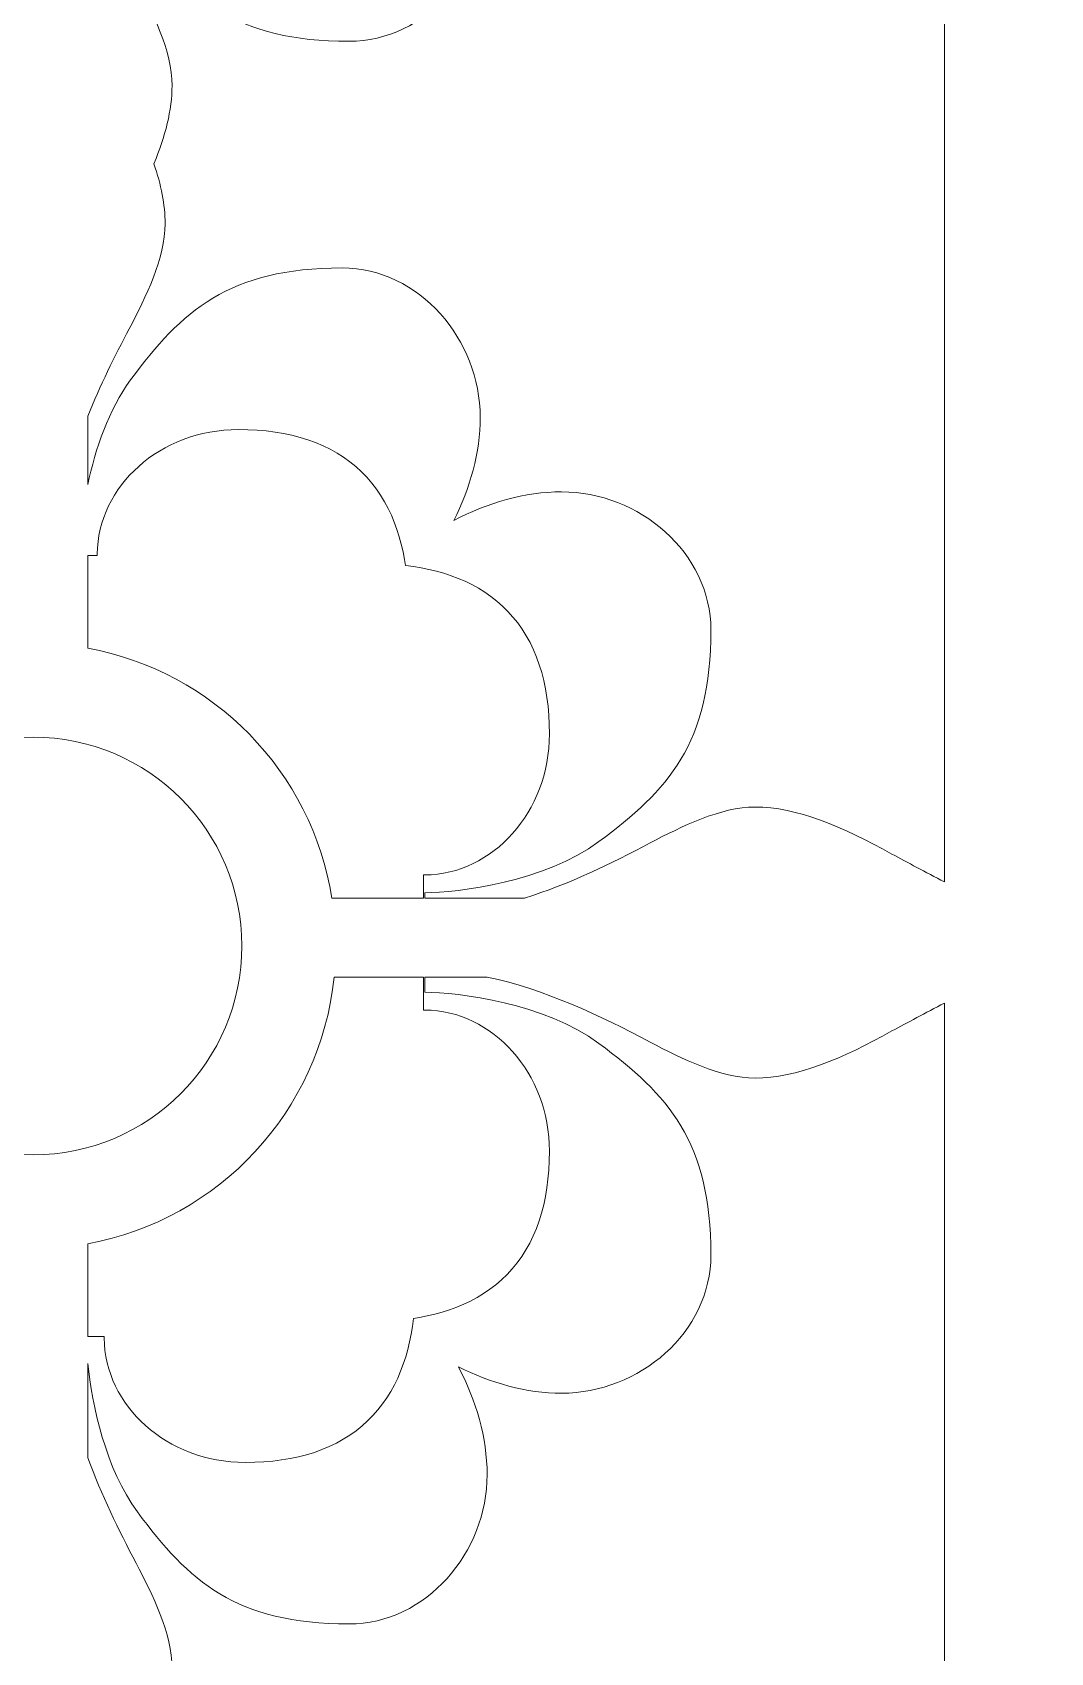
# Model space of a CAD drawing. Header units: centimetres. Extents: x -9.9 to 7.5, y -9.5 to 6.6.
# Drawn here: x -8.785 to -7.96, y 1.072 to 2.385 of the extents above; entities that cross this region are included whole.
import ezdxf

# ---------------------------------------------------------------- set-up
doc = ezdxf.new("R2010")
doc.units = ezdxf.units.CM
doc.header["$MEASUREMENT"] = 0
doc.layers.add('layer 1', color=7, linetype='Continuous')

msp = doc.modelspace()

# ---------------------------------------------------------------- linework, layer by layer
at = {"layer": 'layer 1', "color": 177, "lineweight": 9}
for points, knots in [([(-9.86086, -9.47414), (-9.86086, -9.47414), (-9.86086, 6.55374), (-9.86086, 6.55374), (-9.86086, 6.55374), (-9.86086, 6.55374), (-1.55598, 6.55374), (-1.55598, 6.55374), (-1.55598, 6.55374), (-1.55598, 6.55374), (-1.55598, -9.47414), (-1.55598, -9.47414), (-1.55598, -9.47414), (-1.55598, -9.47414), (-9.86086, -9.47414), (-9.86086, -9.47414)], [0, 0, 0, 0, 0.2, 0.2, 0.2, 0.2, 0.4, 0.4, 0.4, 0.4, 0.6, 0.6, 0.6, 0.6, 1, 1, 1, 1]), ([(-8.04602, 1.69621), (-8.04602, 1.69621), (-8.04602, 2.88034), (-8.04602, 2.88034), (-8.04602, 2.88034), (-8.06159, 2.8723), (-8.07612, 2.86456), (-8.08869, 2.85773), (-8.08869, 2.85773), (-8.129, 2.83532), (-8.16596, 2.81964), (-8.19957, 2.81964), (-8.19957, 2.81964), (-8.22757, 2.81964), (-8.25894, 2.83532), (-8.28471, 2.84877), (-8.28471, 2.84877), (-8.32504, 2.87018), (-8.37021, 2.89158), (-8.41667, 2.90142), (-8.41667, 2.90142), (-8.41667, 2.90142), (-8.46728, 2.90142), (-8.46728, 2.90142), (-8.46728, 2.90142), (-8.46728, 2.90142), (-8.46728, 2.8891), (-8.46728, 2.8891), (-8.46728, 2.8891), (-8.4404, 2.8891), (-8.36982, 2.88013), (-8.32615, 2.84764), (-8.32615, 2.84764), (-8.27013, 2.8062), (-8.23542, 2.76813), (-8.23542, 2.67626), (-8.23542, 2.67626), (-8.23542, 2.61353), (-8.29365, 2.56426), (-8.35639, 2.56426), (-8.35639, 2.56426), (-8.38478, 2.56426), (-8.41408, 2.57252), (-8.44005, 2.58561), (-8.44005, 2.58561), (-8.42586, 2.55875), (-8.41679, 2.52801), (-8.41679, 2.49827), (-8.41679, 2.49827), (-8.41679, 2.43552), (-8.46606, 2.3773), (-8.52879, 2.3773), (-8.52879, 2.3773), (-8.62066, 2.3773), (-8.65873, 2.41201), (-8.70017, 2.46802), (-8.70017, 2.46802), (-8.72614, 2.50293), (-8.73708, 2.55504), (-8.74042, 2.58828), (-8.74042, 2.58828), (-8.74042, 2.58828), (-8.74042, 2.51195), (-8.74042, 2.51195), (-8.74042, 2.51195), (-8.72961, 2.48206), (-8.71545, 2.45326), (-8.70129, 2.42658), (-8.70129, 2.42658), (-8.68784, 2.40082), (-8.67217, 2.36945), (-8.67217, 2.34144), (-8.67217, 2.34144), (-8.67217, 2.3215), (-8.67769, 2.30036), (-8.68686, 2.27806), (-8.68686, 2.27806), (-8.68109, 2.26116), (-8.67777, 2.24498), (-8.67777, 2.22951), (-8.67777, 2.22951), (-8.67777, 2.2015), (-8.69344, 2.17013), (-8.7069, 2.14437), (-8.7069, 2.14437), (-8.71873, 2.12209), (-8.73055, 2.09833), (-8.74042, 2.0737), (-8.74042, 2.0737), (-8.74042, 2.0737), (-8.74042, 2.01832), (-8.74042, 2.01832), (-8.74042, 2.01832), (-8.73436, 2.04684), (-8.72361, 2.07894), (-8.70577, 2.10293), (-8.70577, 2.10293), (-8.66433, 2.15894), (-8.62626, 2.19366), (-8.53439, 2.19366), (-8.53439, 2.19366), (-8.47166, 2.19366), (-8.42239, 2.13543), (-8.42239, 2.07268), (-8.42239, 2.07268), (-8.42239, 2.0443), (-8.43065, 2.01499), (-8.44374, 1.98903), (-8.44374, 1.98903), (-8.41688, 2.00322), (-8.38613, 2.01229), (-8.35639, 2.01229), (-8.35639, 2.01229), (-8.29365, 2.01229), (-8.23542, 1.96302), (-8.23542, 1.90029), (-8.23542, 1.90029), (-8.23542, 1.80842), (-8.27013, 1.77035), (-8.32615, 1.72891), (-8.32615, 1.72891), (-8.36982, 1.69642), (-8.4404, 1.68745), (-8.46728, 1.68745), (-8.46728, 1.68745), (-8.46728, 1.68745), (-8.46728, 1.6831), (-8.46728, 1.6831), (-8.46728, 1.6831), (-8.46728, 1.6831), (-8.3865, 1.6831), (-8.3865, 1.6831), (-8.3865, 1.6831), (-8.35074, 1.69431), (-8.31625, 1.71105), (-8.28471, 1.72779), (-8.28471, 1.72779), (-8.25894, 1.74123), (-8.22757, 1.75691), (-8.19957, 1.75691), (-8.19957, 1.75691), (-8.16596, 1.75691), (-8.129, 1.74123), (-8.08869, 1.71882), (-8.08869, 1.71882), (-8.07612, 1.712), (-8.06159, 1.70425), (-8.04602, 1.69621)], [0, 0, 0, 0, 0.0263158, 0.0263158, 0.0263158, 0.0263158, 0.0526316, 0.0526316, 0.0526316, 0.0526316, 0.0789474, 0.0789474, 0.0789474, 0.0789474, 0.1052632, 0.1052632, 0.1052632, 0.1052632, 0.1315789, 0.1315789, 0.1315789, 0.1315789, 0.1578947, 0.1578947, 0.1578947, 0.1578947, 0.1842105, 0.1842105, 0.1842105, 0.1842105, 0.2105263, 0.2105263, 0.2105263, 0.2105263, 0.2368421, 0.2368421, 0.2368421, 0.2368421, 0.2631579, 0.2631579, 0.2631579, 0.2631579, 0.2894737, 0.2894737, 0.2894737, 0.2894737, 0.3157895, 0.3157895, 0.3157895, 0.3157895, 0.3421053, 0.3421053, 0.3421053, 0.3421053, 0.3684211, 0.3684211, 0.3684211, 0.3684211, 0.3947368, 0.3947368, 0.3947368, 0.3947368, 0.4210526, 0.4210526, 0.4210526, 0.4210526, 0.4473684, 0.4473684, 0.4473684, 0.4473684, 0.4736842, 0.4736842, 0.4736842, 0.4736842, 0.5, 0.5, 0.5, 0.5, 0.5263158, 0.5263158, 0.5263158, 0.5263158, 0.5526316, 0.5526316, 0.5526316, 0.5526316, 0.5789474, 0.5789474, 0.5789474, 0.5789474, 0.6052632, 0.6052632, 0.6052632, 0.6052632, 0.6315789, 0.6315789, 0.6315789, 0.6315789, 0.6578947, 0.6578947, 0.6578947, 0.6578947, 0.6842105, 0.6842105, 0.6842105, 0.6842105, 0.7105263, 0.7105263, 0.7105263, 0.7105263, 0.7368421, 0.7368421, 0.7368421, 0.7368421, 0.7631579, 0.7631579, 0.7631579, 0.7631579, 0.7894737, 0.7894737, 0.7894737, 0.7894737, 0.8157895, 0.8157895, 0.8157895, 0.8157895, 0.8421053, 0.8421053, 0.8421053, 0.8421053, 0.8684211, 0.8684211, 0.8684211, 0.8684211, 0.8947368, 0.8947368, 0.8947368, 0.8947368, 0.9210526, 0.9210526, 0.9210526, 0.9210526, 0.9473684, 0.9473684, 0.9473684, 0.9473684, 1, 1, 1, 1]), ([(-8.74042, 1.96082), (-8.74042, 1.96082), (-8.74042, 1.88557), (-8.74042, 1.88557), (-8.74042, 1.88557), (-8.63869, 1.86699), (-8.55886, 1.78562), (-8.54257, 1.6831), (-8.54257, 1.6831), (-8.54257, 1.6831), (-8.46826, 1.6831), (-8.46826, 1.6831), (-8.46826, 1.6831), (-8.46826, 1.6831), (-8.46826, 1.70189), (-8.46826, 1.70189), (-8.46826, 1.70189), (-8.46826, 1.70189), (-8.4669, 1.70189), (-8.4669, 1.70189), (-8.4669, 1.70189), (-8.4669, 1.70189), (-8.46217, 1.70203), (-8.46217, 1.70203), (-8.46217, 1.70203), (-8.46217, 1.70203), (-8.45709, 1.70249), (-8.45709, 1.70249), (-8.45709, 1.70249), (-8.45709, 1.70249), (-8.45207, 1.70324), (-8.45207, 1.70324), (-8.45207, 1.70324), (-8.45207, 1.70324), (-8.44711, 1.70428), (-8.44711, 1.70428), (-8.44711, 1.70428), (-8.44711, 1.70428), (-8.44225, 1.70558), (-8.44225, 1.70558), (-8.44225, 1.70558), (-8.44225, 1.70558), (-8.43746, 1.70716), (-8.43746, 1.70716), (-8.43746, 1.70716), (-8.43746, 1.70716), (-8.43278, 1.70898), (-8.43278, 1.70898), (-8.43278, 1.70898), (-8.43278, 1.70898), (-8.42821, 1.71105), (-8.42821, 1.71105), (-8.42821, 1.71105), (-8.42821, 1.71105), (-8.42374, 1.71335), (-8.42374, 1.71335), (-8.42374, 1.71335), (-8.42374, 1.71335), (-8.41939, 1.71589), (-8.41939, 1.71589), (-8.41939, 1.71589), (-8.41939, 1.71589), (-8.41518, 1.71864), (-8.41518, 1.71864), (-8.41518, 1.71864), (-8.41518, 1.71864), (-8.41109, 1.7216), (-8.41109, 1.7216), (-8.41109, 1.7216), (-8.41109, 1.7216), (-8.40714, 1.72477), (-8.40714, 1.72477), (-8.40714, 1.72477), (-8.40714, 1.72477), (-8.40333, 1.72814), (-8.40333, 1.72814), (-8.40333, 1.72814), (-8.40333, 1.72814), (-8.39966, 1.7317), (-8.39966, 1.7317), (-8.39966, 1.7317), (-8.39966, 1.7317), (-8.39615, 1.73546), (-8.39615, 1.73546), (-8.39615, 1.73546), (-8.39615, 1.73546), (-8.3928, 1.73939), (-8.3928, 1.73939), (-8.3928, 1.73939), (-8.3928, 1.73939), (-8.38962, 1.74349), (-8.38962, 1.74349), (-8.38962, 1.74349), (-8.38962, 1.74349), (-8.38661, 1.74777), (-8.38661, 1.74777), (-8.38661, 1.74777), (-8.38661, 1.74777), (-8.38378, 1.75221), (-8.38378, 1.75221), (-8.38378, 1.75221), (-8.38378, 1.75221), (-8.38113, 1.75681), (-8.38113, 1.75681), (-8.38113, 1.75681), (-8.38113, 1.75681), (-8.37868, 1.76157), (-8.37868, 1.76157), (-8.37868, 1.76157), (-8.37868, 1.76157), (-8.37643, 1.76647), (-8.37643, 1.76647), (-8.37643, 1.76647), (-8.37643, 1.76647), (-8.37438, 1.77152), (-8.37438, 1.77152), (-8.37438, 1.77152), (-8.37438, 1.77152), (-8.37255, 1.77671), (-8.37255, 1.77671), (-8.37255, 1.77671), (-8.37255, 1.77671), (-8.37094, 1.78203), (-8.37094, 1.78203), (-8.37094, 1.78203), (-8.37094, 1.78203), (-8.36956, 1.78746), (-8.36956, 1.78746), (-8.36956, 1.78746), (-8.36956, 1.78746), (-8.36841, 1.79302), (-8.36841, 1.79302), (-8.36841, 1.79302), (-8.36841, 1.79302), (-8.36751, 1.79869), (-8.36751, 1.79869), (-8.36751, 1.79869), (-8.36751, 1.79869), (-8.36686, 1.80445), (-8.36686, 1.80445), (-8.36686, 1.80445), (-8.36686, 1.80445), (-8.36646, 1.81031), (-8.36646, 1.81031), (-8.36646, 1.81031), (-8.36646, 1.81031), (-8.36633, 1.81618), (-8.36633, 1.81618), (-8.36633, 1.81618), (-8.36633, 1.81618), (-8.36646, 1.82393), (-8.36646, 1.82393), (-8.36646, 1.82393), (-8.36646, 1.82393), (-8.36683, 1.83139), (-8.36683, 1.83139), (-8.36683, 1.83139), (-8.36683, 1.83139), (-8.36745, 1.83865), (-8.36745, 1.83865), (-8.36745, 1.83865), (-8.36745, 1.83865), (-8.36833, 1.84574), (-8.36833, 1.84574), (-8.36833, 1.84574), (-8.36833, 1.84574), (-8.36947, 1.85264), (-8.36947, 1.85264), (-8.36947, 1.85264), (-8.36947, 1.85264), (-8.37087, 1.85936), (-8.37087, 1.85936), (-8.37087, 1.85936), (-8.37087, 1.85936), (-8.37254, 1.86589), (-8.37254, 1.86589), (-8.37254, 1.86589), (-8.37254, 1.86589), (-8.37449, 1.87224), (-8.37449, 1.87224), (-8.37449, 1.87224), (-8.37449, 1.87224), (-8.37671, 1.8784), (-8.37671, 1.8784), (-8.37671, 1.8784), (-8.37671, 1.8784), (-8.37921, 1.88436), (-8.37921, 1.88436), (-8.37921, 1.88436), (-8.37921, 1.88436), (-8.38199, 1.89011), (-8.38199, 1.89011), (-8.38199, 1.89011), (-8.38199, 1.89011), (-8.38506, 1.89565), (-8.38506, 1.89565), (-8.38506, 1.89565), (-8.38506, 1.89565), (-8.3884, 1.90096), (-8.3884, 1.90096), (-8.3884, 1.90096), (-8.3884, 1.90096), (-8.39201, 1.90604), (-8.39201, 1.90604), (-8.39201, 1.90604), (-8.39201, 1.90604), (-8.39588, 1.91087), (-8.39588, 1.91087), (-8.39588, 1.91087), (-8.39588, 1.91087), (-8.40001, 1.91544), (-8.40001, 1.91544), (-8.40001, 1.91544), (-8.40001, 1.91544), (-8.40438, 1.91974), (-8.40438, 1.91974), (-8.40438, 1.91974), (-8.40438, 1.91974), (-8.40896, 1.92377), (-8.40896, 1.92377), (-8.40896, 1.92377), (-8.40896, 1.92377), (-8.41376, 1.92752), (-8.41376, 1.92752), (-8.41376, 1.92752), (-8.41376, 1.92752), (-8.41875, 1.931), (-8.41875, 1.931), (-8.41875, 1.931), (-8.41875, 1.931), (-8.42391, 1.9342), (-8.42391, 1.9342), (-8.42391, 1.9342), (-8.42391, 1.9342), (-8.42923, 1.93713), (-8.42923, 1.93713), (-8.42923, 1.93713), (-8.42923, 1.93713), (-8.4347, 1.93979), (-8.4347, 1.93979), (-8.4347, 1.93979), (-8.4347, 1.93979), (-8.44032, 1.94219), (-8.44032, 1.94219), (-8.44032, 1.94219), (-8.44032, 1.94219), (-8.44605, 1.94435), (-8.44605, 1.94435), (-8.44605, 1.94435), (-8.44605, 1.94435), (-8.45191, 1.94626), (-8.45191, 1.94626), (-8.45191, 1.94626), (-8.45191, 1.94626), (-8.45788, 1.94795), (-8.45788, 1.94795), (-8.45788, 1.94795), (-8.45788, 1.94795), (-8.46395, 1.94941), (-8.46395, 1.94941), (-8.46395, 1.94941), (-8.46395, 1.94941), (-8.47014, 1.95066), (-8.47014, 1.95066), (-8.47014, 1.95066), (-8.47014, 1.95066), (-8.47642, 1.95171), (-8.47642, 1.95171), (-8.47642, 1.95171), (-8.47642, 1.95171), (-8.4828, 1.95256), (-8.4828, 1.95256), (-8.4828, 1.95256), (-8.4828, 1.95256), (-8.48299, 1.95258), (-8.48299, 1.95258), (-8.48299, 1.95258), (-8.48299, 1.95258), (-8.48376, 1.95739), (-8.48376, 1.95739), (-8.48376, 1.95739), (-8.48376, 1.95739), (-8.48496, 1.96365), (-8.48496, 1.96365), (-8.48496, 1.96365), (-8.48496, 1.96365), (-8.48639, 1.96981), (-8.48639, 1.96981), (-8.48639, 1.96981), (-8.48639, 1.96981), (-8.48803, 1.97585), (-8.48803, 1.97585), (-8.48803, 1.97585), (-8.48803, 1.97585), (-8.48991, 1.98178), (-8.48991, 1.98178), (-8.48991, 1.98178), (-8.48991, 1.98178), (-8.49203, 1.98759), (-8.49203, 1.98759), (-8.49203, 1.98759), (-8.49203, 1.98759), (-8.49441, 1.99328), (-8.49441, 1.99328), (-8.49441, 1.99328), (-8.49441, 1.99328), (-8.49704, 1.99883), (-8.49704, 1.99883), (-8.49704, 1.99883), (-8.49704, 1.99883), (-8.49994, 2.00422), (-8.49994, 2.00422), (-8.49994, 2.00422), (-8.49994, 2.00422), (-8.50312, 2.00946), (-8.50312, 2.00946), (-8.50312, 2.00946), (-8.50312, 2.00946), (-8.50658, 2.01452), (-8.50658, 2.01452), (-8.50658, 2.01452), (-8.50658, 2.01452), (-8.51031, 2.01938), (-8.51031, 2.01938), (-8.51031, 2.01938), (-8.51031, 2.01938), (-8.51434, 2.02405), (-8.51434, 2.02405), (-8.51434, 2.02405), (-8.51434, 2.02405), (-8.51864, 2.02849), (-8.51864, 2.02849), (-8.51864, 2.02849), (-8.51864, 2.02849), (-8.52321, 2.03268), (-8.52321, 2.03268), (-8.52321, 2.03268), (-8.52321, 2.03268), (-8.52805, 2.03662), (-8.52805, 2.03662), (-8.52805, 2.03662), (-8.52805, 2.03662), (-8.53314, 2.04029), (-8.53314, 2.04029), (-8.53314, 2.04029), (-8.53314, 2.04029), (-8.53847, 2.04369), (-8.53847, 2.04369), (-8.53847, 2.04369), (-8.53847, 2.04369), (-8.54404, 2.04681), (-8.54404, 2.04681), (-8.54404, 2.04681), (-8.54404, 2.04681), (-8.54982, 2.04964), (-8.54982, 2.04964), (-8.54982, 2.04964), (-8.54982, 2.04964), (-8.55581, 2.05218), (-8.55581, 2.05218), (-8.55581, 2.05218), (-8.55581, 2.05218), (-8.562, 2.05445), (-8.562, 2.05445), (-8.562, 2.05445), (-8.562, 2.05445), (-8.5684, 2.05642), (-8.5684, 2.05642), (-8.5684, 2.05642), (-8.5684, 2.05642), (-8.57497, 2.05812), (-8.57497, 2.05812), (-8.57497, 2.05812), (-8.57497, 2.05812), (-8.58174, 2.05955), (-8.58174, 2.05955), (-8.58174, 2.05955), (-8.58174, 2.05955), (-8.58869, 2.06071), (-8.58869, 2.06071), (-8.58869, 2.06071), (-8.58869, 2.06071), (-8.59583, 2.06161), (-8.59583, 2.06161), (-8.59583, 2.06161), (-8.59583, 2.06161), (-8.60316, 2.06224), (-8.60316, 2.06224), (-8.60316, 2.06224), (-8.60316, 2.06224), (-8.61069, 2.06262), (-8.61069, 2.06262), (-8.61069, 2.06262), (-8.61069, 2.06262), (-8.61849, 2.06275), (-8.61849, 2.06275), (-8.61849, 2.06275), (-8.61849, 2.06275), (-8.62436, 2.06261), (-8.62436, 2.06261), (-8.62436, 2.06261), (-8.62436, 2.06261), (-8.63022, 2.06222), (-8.63022, 2.06222), (-8.63022, 2.06222), (-8.63022, 2.06222), (-8.63599, 2.06157), (-8.63599, 2.06157), (-8.63599, 2.06157), (-8.63599, 2.06157), (-8.64166, 2.06067), (-8.64166, 2.06067), (-8.64166, 2.06067), (-8.64166, 2.06067), (-8.64721, 2.05952), (-8.64721, 2.05952), (-8.64721, 2.05952), (-8.64721, 2.05952), (-8.65265, 2.05814), (-8.65265, 2.05814), (-8.65265, 2.05814), (-8.65265, 2.05814), (-8.65797, 2.05653), (-8.65797, 2.05653), (-8.65797, 2.05653), (-8.65797, 2.05653), (-8.66315, 2.0547), (-8.66315, 2.0547), (-8.66315, 2.0547), (-8.66315, 2.0547), (-8.6682, 2.05265), (-8.6682, 2.05265), (-8.6682, 2.05265), (-8.6682, 2.05265), (-8.67311, 2.0504), (-8.67311, 2.0504), (-8.67311, 2.0504), (-8.67311, 2.0504), (-8.67786, 2.04794), (-8.67786, 2.04794), (-8.67786, 2.04794), (-8.67786, 2.04794), (-8.68246, 2.0453), (-8.68246, 2.0453), (-8.68246, 2.0453), (-8.68246, 2.0453), (-8.68691, 2.04247), (-8.68691, 2.04247), (-8.68691, 2.04247), (-8.68691, 2.04247), (-8.69119, 2.03946), (-8.69119, 2.03946), (-8.69119, 2.03946), (-8.69119, 2.03946), (-8.69529, 2.03627), (-8.69529, 2.03627), (-8.69529, 2.03627), (-8.69529, 2.03627), (-8.69922, 2.03293), (-8.69922, 2.03293), (-8.69922, 2.03293), (-8.69922, 2.03293), (-8.70298, 2.02942), (-8.70298, 2.02942), (-8.70298, 2.02942), (-8.70298, 2.02942), (-8.70654, 2.02575), (-8.70654, 2.02575), (-8.70654, 2.02575), (-8.70654, 2.02575), (-8.70991, 2.02194), (-8.70991, 2.02194), (-8.70991, 2.02194), (-8.70991, 2.02194), (-8.71308, 2.01799), (-8.71308, 2.01799), (-8.71308, 2.01799), (-8.71308, 2.01799), (-8.71604, 2.0139), (-8.71604, 2.0139), (-8.71604, 2.0139), (-8.71604, 2.0139), (-8.7188, 2.00968), (-8.7188, 2.00968), (-8.7188, 2.00968), (-8.7188, 2.00968), (-8.72133, 2.00534), (-8.72133, 2.00534), (-8.72133, 2.00534), (-8.72133, 2.00534), (-8.72364, 2.00087), (-8.72364, 2.00087), (-8.72364, 2.00087), (-8.72364, 2.00087), (-8.7257, 1.9963), (-8.7257, 1.9963), (-8.7257, 1.9963), (-8.7257, 1.9963), (-8.72753, 1.99162), (-8.72753, 1.99162), (-8.72753, 1.99162), (-8.72753, 1.99162), (-8.7291, 1.98683), (-8.7291, 1.98683), (-8.7291, 1.98683), (-8.7291, 1.98683), (-8.73041, 1.98197), (-8.73041, 1.98197), (-8.73041, 1.98197), (-8.73041, 1.98197), (-8.73145, 1.97701), (-8.73145, 1.97701), (-8.73145, 1.97701), (-8.73145, 1.97701), (-8.7322, 1.97199), (-8.7322, 1.97199), (-8.7322, 1.97199), (-8.7322, 1.97199), (-8.73265, 1.96691), (-8.73265, 1.96691), (-8.73265, 1.96691), (-8.73265, 1.96691), (-8.73279, 1.96218), (-8.73279, 1.96218), (-8.73279, 1.96218), (-8.73279, 1.96218), (-8.73279, 1.96082), (-8.73279, 1.96082), (-8.73279, 1.96082), (-8.73279, 1.96082), (-8.74042, 1.96082), (-8.74042, 1.96082)], [0, 0, 0, 0, 0.0074627, 0.0074627, 0.0074627, 0.0074627, 0.0149254, 0.0149254, 0.0149254, 0.0149254, 0.0223881, 0.0223881, 0.0223881, 0.0223881, 0.0298507, 0.0298507, 0.0298507, 0.0298507, 0.0373134, 0.0373134, 0.0373134, 0.0373134, 0.0447761, 0.0447761, 0.0447761, 0.0447761, 0.0522388, 0.0522388, 0.0522388, 0.0522388, 0.0597015, 0.0597015, 0.0597015, 0.0597015, 0.0671642, 0.0671642, 0.0671642, 0.0671642, 0.0746269, 0.0746269, 0.0746269, 0.0746269, 0.0820896, 0.0820896, 0.0820896, 0.0820896, 0.0895522, 0.0895522, 0.0895522, 0.0895522, 0.0970149, 0.0970149, 0.0970149, 0.0970149, 0.1044776, 0.1044776, 0.1044776, 0.1044776, 0.1119403, 0.1119403, 0.1119403, 0.1119403, 0.119403, 0.119403, 0.119403, 0.119403, 0.1268657, 0.1268657, 0.1268657, 0.1268657, 0.1343284, 0.1343284, 0.1343284, 0.1343284, 0.141791, 0.141791, 0.141791, 0.141791, 0.1492537, 0.1492537, 0.1492537, 0.1492537, 0.1567164, 0.1567164, 0.1567164, 0.1567164, 0.1641791, 0.1641791, 0.1641791, 0.1641791, 0.1716418, 0.1716418, 0.1716418, 0.1716418, 0.1791045, 0.1791045, 0.1791045, 0.1791045, 0.1865672, 0.1865672, 0.1865672, 0.1865672, 0.1940299, 0.1940299, 0.1940299, 0.1940299, 0.2014925, 0.2014925, 0.2014925, 0.2014925, 0.2089552, 0.2089552, 0.2089552, 0.2089552, 0.2164179, 0.2164179, 0.2164179, 0.2164179, 0.2238806, 0.2238806, 0.2238806, 0.2238806, 0.2313433, 0.2313433, 0.2313433, 0.2313433, 0.238806, 0.238806, 0.238806, 0.238806, 0.2462687, 0.2462687, 0.2462687, 0.2462687, 0.2537313, 0.2537313, 0.2537313, 0.2537313, 0.261194, 0.261194, 0.261194, 0.261194, 0.2686567, 0.2686567, 0.2686567, 0.2686567, 0.2761194, 0.2761194, 0.2761194, 0.2761194, 0.2835821, 0.2835821, 0.2835821, 0.2835821, 0.2910448, 0.2910448, 0.2910448, 0.2910448, 0.2985075, 0.2985075, 0.2985075, 0.2985075, 0.3059701, 0.3059701, 0.3059701, 0.3059701, 0.3134328, 0.3134328, 0.3134328, 0.3134328, 0.3208955, 0.3208955, 0.3208955, 0.3208955, 0.3283582, 0.3283582, 0.3283582, 0.3283582, 0.3358209, 0.3358209, 0.3358209, 0.3358209, 0.3432836, 0.3432836, 0.3432836, 0.3432836, 0.3507463, 0.3507463, 0.3507463, 0.3507463, 0.358209, 0.358209, 0.358209, 0.358209, 0.3656716, 0.3656716, 0.3656716, 0.3656716, 0.3731343, 0.3731343, 0.3731343, 0.3731343, 0.380597, 0.380597, 0.380597, 0.380597, 0.3880597, 0.3880597, 0.3880597, 0.3880597, 0.3955224, 0.3955224, 0.3955224, 0.3955224, 0.4029851, 0.4029851, 0.4029851, 0.4029851, 0.4104478, 0.4104478, 0.4104478, 0.4104478, 0.4179104, 0.4179104, 0.4179104, 0.4179104, 0.4253731, 0.4253731, 0.4253731, 0.4253731, 0.4328358, 0.4328358, 0.4328358, 0.4328358, 0.4402985, 0.4402985, 0.4402985, 0.4402985, 0.4477612, 0.4477612, 0.4477612, 0.4477612, 0.4552239, 0.4552239, 0.4552239, 0.4552239, 0.4626866, 0.4626866, 0.4626866, 0.4626866, 0.4701493, 0.4701493, 0.4701493, 0.4701493, 0.4776119, 0.4776119, 0.4776119, 0.4776119, 0.4850746, 0.4850746, 0.4850746, 0.4850746, 0.4925373, 0.4925373, 0.4925373, 0.4925373, 0.5, 0.5, 0.5, 0.5, 0.5074627, 0.5074627, 0.5074627, 0.5074627, 0.5149254, 0.5149254, 0.5149254, 0.5149254, 0.5223881, 0.5223881, 0.5223881, 0.5223881, 0.5298507, 0.5298507, 0.5298507, 0.5298507, 0.5373134, 0.5373134, 0.5373134, 0.5373134, 0.5447761, 0.5447761, 0.5447761, 0.5447761, 0.5522388, 0.5522388, 0.5522388, 0.5522388, 0.5597015, 0.5597015, 0.5597015, 0.5597015, 0.5671642, 0.5671642, 0.5671642, 0.5671642, 0.5746269, 0.5746269, 0.5746269, 0.5746269, 0.5820896, 0.5820896, 0.5820896, 0.5820896, 0.5895522, 0.5895522, 0.5895522, 0.5895522, 0.5970149, 0.5970149, 0.5970149, 0.5970149, 0.6044776, 0.6044776, 0.6044776, 0.6044776, 0.6119403, 0.6119403, 0.6119403, 0.6119403, 0.619403, 0.619403, 0.619403, 0.619403, 0.6268657, 0.6268657, 0.6268657, 0.6268657, 0.6343284, 0.6343284, 0.6343284, 0.6343284, 0.641791, 0.641791, 0.641791, 0.641791, 0.6492537, 0.6492537, 0.6492537, 0.6492537, 0.6567164, 0.6567164, 0.6567164, 0.6567164, 0.6641791, 0.6641791, 0.6641791, 0.6641791, 0.6716418, 0.6716418, 0.6716418, 0.6716418, 0.6791045, 0.6791045, 0.6791045, 0.6791045, 0.6865672, 0.6865672, 0.6865672, 0.6865672, 0.6940299, 0.6940299, 0.6940299, 0.6940299, 0.7014925, 0.7014925, 0.7014925, 0.7014925, 0.7089552, 0.7089552, 0.7089552, 0.7089552, 0.7164179, 0.7164179, 0.7164179, 0.7164179, 0.7238806, 0.7238806, 0.7238806, 0.7238806, 0.7313433, 0.7313433, 0.7313433, 0.7313433, 0.738806, 0.738806, 0.738806, 0.738806, 0.7462687, 0.7462687, 0.7462687, 0.7462687, 0.7537313, 0.7537313, 0.7537313, 0.7537313, 0.761194, 0.761194, 0.761194, 0.761194, 0.7686567, 0.7686567, 0.7686567, 0.7686567, 0.7761194, 0.7761194, 0.7761194, 0.7761194, 0.7835821, 0.7835821, 0.7835821, 0.7835821, 0.7910448, 0.7910448, 0.7910448, 0.7910448, 0.7985075, 0.7985075, 0.7985075, 0.7985075, 0.8059701, 0.8059701, 0.8059701, 0.8059701, 0.8134328, 0.8134328, 0.8134328, 0.8134328, 0.8208955, 0.8208955, 0.8208955, 0.8208955, 0.8283582, 0.8283582, 0.8283582, 0.8283582, 0.8358209, 0.8358209, 0.8358209, 0.8358209, 0.8432836, 0.8432836, 0.8432836, 0.8432836, 0.8507463, 0.8507463, 0.8507463, 0.8507463, 0.858209, 0.858209, 0.858209, 0.858209, 0.8656716, 0.8656716, 0.8656716, 0.8656716, 0.8731343, 0.8731343, 0.8731343, 0.8731343, 0.880597, 0.880597, 0.880597, 0.880597, 0.8880597, 0.8880597, 0.8880597, 0.8880597, 0.8955224, 0.8955224, 0.8955224, 0.8955224, 0.9029851, 0.9029851, 0.9029851, 0.9029851, 0.9104478, 0.9104478, 0.9104478, 0.9104478, 0.9179104, 0.9179104, 0.9179104, 0.9179104, 0.9253731, 0.9253731, 0.9253731, 0.9253731, 0.9328358, 0.9328358, 0.9328358, 0.9328358, 0.9402985, 0.9402985, 0.9402985, 0.9402985, 0.9477612, 0.9477612, 0.9477612, 0.9477612, 0.9552239, 0.9552239, 0.9552239, 0.9552239, 0.9626866, 0.9626866, 0.9626866, 0.9626866, 0.9701493, 0.9701493, 0.9701493, 0.9701493, 0.9776119, 0.9776119, 0.9776119, 0.9776119, 0.9850746, 0.9850746, 0.9850746, 0.9850746, 1, 1, 1, 1]), ([(-8.95391, 1.64433), (-8.95391, 1.73775), (-8.87816, 1.8135), (-8.78475, 1.8135), (-8.78475, 1.8135), (-8.69133, 1.8135), (-8.61558, 1.73775), (-8.61558, 1.64433), (-8.61558, 1.64433), (-8.61558, 1.55092), (-8.69133, 1.47517), (-8.78475, 1.47517), (-8.78475, 1.47517), (-8.87816, 1.47517), (-8.95391, 1.55092), (-8.95391, 1.64433)], [0, 0, 0, 0, 0.2, 0.2, 0.2, 0.2, 0.4, 0.4, 0.4, 0.4, 0.6, 0.6, 0.6, 0.6, 1, 1, 1, 1]), ([(-8.04602, 0.41393), (-8.04602, 0.41393), (-8.04602, 1.59805), (-8.04602, 1.59805), (-8.04602, 1.59805), (-8.06159, 1.59001), (-8.07612, 1.58227), (-8.08869, 1.57545), (-8.08869, 1.57545), (-8.129, 1.55303), (-8.16596, 1.53736), (-8.19957, 1.53736), (-8.19957, 1.53736), (-8.22757, 1.53736), (-8.25894, 1.55303), (-8.28471, 1.56649), (-8.28471, 1.56649), (-8.32504, 1.5879), (-8.37021, 1.6093), (-8.41667, 1.61914), (-8.41667, 1.61914), (-8.41667, 1.61914), (-8.46728, 1.61914), (-8.46728, 1.61914), (-8.46728, 1.61914), (-8.46728, 1.61914), (-8.46728, 1.60681), (-8.46728, 1.60681), (-8.46728, 1.60681), (-8.4404, 1.60681), (-8.36982, 1.59785), (-8.32615, 1.56536), (-8.32615, 1.56536), (-8.27013, 1.52392), (-8.23542, 1.48584), (-8.23542, 1.39398), (-8.23542, 1.39398), (-8.23542, 1.33125), (-8.29365, 1.28197), (-8.35639, 1.28197), (-8.35639, 1.28197), (-8.38478, 1.28197), (-8.41408, 1.29023), (-8.44005, 1.30333), (-8.44005, 1.30333), (-8.42586, 1.27647), (-8.41679, 1.24572), (-8.41679, 1.21598), (-8.41679, 1.21598), (-8.41679, 1.15324), (-8.46606, 1.09501), (-8.52879, 1.09501), (-8.52879, 1.09501), (-8.62066, 1.09501), (-8.65873, 1.12972), (-8.70017, 1.18574), (-8.70017, 1.18574), (-8.72614, 1.22065), (-8.73708, 1.27276), (-8.74042, 1.30599), (-8.74042, 1.30599), (-8.74042, 1.30599), (-8.74042, 1.22966), (-8.74042, 1.22966), (-8.74042, 1.22966), (-8.72961, 1.19977), (-8.71545, 1.17098), (-8.70129, 1.14429), (-8.70129, 1.14429), (-8.68784, 1.11853), (-8.67217, 1.08716), (-8.67217, 1.05916), (-8.67217, 1.05916), (-8.67217, 1.03921), (-8.67769, 1.01808), (-8.68686, 0.99577), (-8.68686, 0.99577), (-8.68109, 0.97888), (-8.67777, 0.9627), (-8.67777, 0.94722), (-8.67777, 0.94722), (-8.67777, 0.91922), (-8.69344, 0.88785), (-8.7069, 0.86209), (-8.7069, 0.86209), (-8.71873, 0.8398), (-8.73055, 0.81605), (-8.74042, 0.79141), (-8.74042, 0.79141), (-8.74042, 0.79141), (-8.74042, 0.73603), (-8.74042, 0.73603), (-8.74042, 0.73603), (-8.73436, 0.76455), (-8.72361, 0.79666), (-8.70577, 0.82064), (-8.70577, 0.82064), (-8.66433, 0.87666), (-8.62626, 0.91137), (-8.53439, 0.91137), (-8.53439, 0.91137), (-8.47166, 0.91137), (-8.42239, 0.85314), (-8.42239, 0.7904), (-8.42239, 0.7904), (-8.42239, 0.76201), (-8.43065, 0.73271), (-8.44374, 0.70675), (-8.44374, 0.70675), (-8.41688, 0.72093), (-8.38613, 0.73), (-8.35639, 0.73), (-8.35639, 0.73), (-8.29365, 0.73), (-8.23542, 0.68073), (-8.23542, 0.618), (-8.23542, 0.618), (-8.23542, 0.52613), (-8.27013, 0.48806), (-8.32615, 0.44662), (-8.32615, 0.44662), (-8.36982, 0.41414), (-8.4404, 0.40517), (-8.46728, 0.40517), (-8.46728, 0.40517), (-8.46728, 0.40517), (-8.46728, 0.40081), (-8.46728, 0.40081), (-8.46728, 0.40081), (-8.46728, 0.40081), (-8.3865, 0.40081), (-8.3865, 0.40081), (-8.3865, 0.40081), (-8.35074, 0.41202), (-8.31625, 0.42876), (-8.28471, 0.4455), (-8.28471, 0.4455), (-8.25894, 0.45895), (-8.22757, 0.47462), (-8.19957, 0.47462), (-8.19957, 0.47462), (-8.16596, 0.47462), (-8.129, 0.45895), (-8.08869, 0.43653), (-8.08869, 0.43653), (-8.07612, 0.42971), (-8.06159, 0.42196), (-8.04602, 0.41393)], [0, 0, 0, 0, 0.0263158, 0.0263158, 0.0263158, 0.0263158, 0.0526316, 0.0526316, 0.0526316, 0.0526316, 0.0789474, 0.0789474, 0.0789474, 0.0789474, 0.1052632, 0.1052632, 0.1052632, 0.1052632, 0.1315789, 0.1315789, 0.1315789, 0.1315789, 0.1578947, 0.1578947, 0.1578947, 0.1578947, 0.1842105, 0.1842105, 0.1842105, 0.1842105, 0.2105263, 0.2105263, 0.2105263, 0.2105263, 0.2368421, 0.2368421, 0.2368421, 0.2368421, 0.2631579, 0.2631579, 0.2631579, 0.2631579, 0.2894737, 0.2894737, 0.2894737, 0.2894737, 0.3157895, 0.3157895, 0.3157895, 0.3157895, 0.3421053, 0.3421053, 0.3421053, 0.3421053, 0.3684211, 0.3684211, 0.3684211, 0.3684211, 0.3947368, 0.3947368, 0.3947368, 0.3947368, 0.4210526, 0.4210526, 0.4210526, 0.4210526, 0.4473684, 0.4473684, 0.4473684, 0.4473684, 0.4736842, 0.4736842, 0.4736842, 0.4736842, 0.5, 0.5, 0.5, 0.5, 0.5263158, 0.5263158, 0.5263158, 0.5263158, 0.5526316, 0.5526316, 0.5526316, 0.5526316, 0.5789474, 0.5789474, 0.5789474, 0.5789474, 0.6052632, 0.6052632, 0.6052632, 0.6052632, 0.6315789, 0.6315789, 0.6315789, 0.6315789, 0.6578947, 0.6578947, 0.6578947, 0.6578947, 0.6842105, 0.6842105, 0.6842105, 0.6842105, 0.7105263, 0.7105263, 0.7105263, 0.7105263, 0.7368421, 0.7368421, 0.7368421, 0.7368421, 0.7631579, 0.7631579, 0.7631579, 0.7631579, 0.7894737, 0.7894737, 0.7894737, 0.7894737, 0.8157895, 0.8157895, 0.8157895, 0.8157895, 0.8421053, 0.8421053, 0.8421053, 0.8421053, 0.8684211, 0.8684211, 0.8684211, 0.8684211, 0.8947368, 0.8947368, 0.8947368, 0.8947368, 0.9210526, 0.9210526, 0.9210526, 0.9210526, 0.9473684, 0.9473684, 0.9473684, 0.9473684, 1, 1, 1, 1]), ([(-8.46826, 1.61914), (-8.46826, 1.61914), (-8.5408, 1.61914), (-8.5408, 1.61914), (-8.5408, 1.61914), (-8.55192, 1.51029), (-8.63424, 1.42249), (-8.74042, 1.4031), (-8.74042, 1.4031), (-8.74042, 1.4031), (-8.74042, 1.32785), (-8.74042, 1.32785), (-8.74042, 1.32785), (-8.74042, 1.32785), (-8.72718, 1.32785), (-8.72718, 1.32785), (-8.72718, 1.32785), (-8.72718, 1.32785), (-8.72718, 1.32648), (-8.72718, 1.32648), (-8.72718, 1.32648), (-8.72718, 1.32648), (-8.72704, 1.32175), (-8.72704, 1.32175), (-8.72704, 1.32175), (-8.72704, 1.32175), (-8.72658, 1.31667), (-8.72658, 1.31667), (-8.72658, 1.31667), (-8.72658, 1.31667), (-8.72583, 1.31165), (-8.72583, 1.31165), (-8.72583, 1.31165), (-8.72583, 1.31165), (-8.7248, 1.3067), (-8.7248, 1.3067), (-8.7248, 1.3067), (-8.7248, 1.3067), (-8.72349, 1.30183), (-8.72349, 1.30183), (-8.72349, 1.30183), (-8.72349, 1.30183), (-8.72192, 1.29705), (-8.72192, 1.29705), (-8.72192, 1.29705), (-8.72192, 1.29705), (-8.7201, 1.29236), (-8.7201, 1.29236), (-8.7201, 1.29236), (-8.7201, 1.29236), (-8.71803, 1.28779), (-8.71803, 1.28779), (-8.71803, 1.28779), (-8.71803, 1.28779), (-8.71573, 1.28333), (-8.71573, 1.28333), (-8.71573, 1.28333), (-8.71573, 1.28333), (-8.71319, 1.27898), (-8.71319, 1.27898), (-8.71319, 1.27898), (-8.71319, 1.27898), (-8.71044, 1.27476), (-8.71044, 1.27476), (-8.71044, 1.27476), (-8.71044, 1.27476), (-8.70747, 1.27067), (-8.70747, 1.27067), (-8.70747, 1.27067), (-8.70747, 1.27067), (-8.70431, 1.26672), (-8.70431, 1.26672), (-8.70431, 1.26672), (-8.70431, 1.26672), (-8.70093, 1.26291), (-8.70093, 1.26291), (-8.70093, 1.26291), (-8.70093, 1.26291), (-8.69737, 1.25924), (-8.69737, 1.25924), (-8.69737, 1.25924), (-8.69737, 1.25924), (-8.69362, 1.25574), (-8.69362, 1.25574), (-8.69362, 1.25574), (-8.69362, 1.25574), (-8.6897, 1.25239), (-8.6897, 1.25239), (-8.6897, 1.25239), (-8.6897, 1.25239), (-8.68559, 1.24921), (-8.68559, 1.24921), (-8.68559, 1.24921), (-8.68559, 1.24921), (-8.68131, 1.24619), (-8.68131, 1.24619), (-8.68131, 1.24619), (-8.68131, 1.24619), (-8.67687, 1.24336), (-8.67687, 1.24336), (-8.67687, 1.24336), (-8.67687, 1.24336), (-8.67226, 1.24072), (-8.67226, 1.24072), (-8.67226, 1.24072), (-8.67226, 1.24072), (-8.6675, 1.23826), (-8.6675, 1.23826), (-8.6675, 1.23826), (-8.6675, 1.23826), (-8.6626, 1.23601), (-8.6626, 1.23601), (-8.6626, 1.23601), (-8.6626, 1.23601), (-8.65755, 1.23397), (-8.65755, 1.23397), (-8.65755, 1.23397), (-8.65755, 1.23397), (-8.65237, 1.23214), (-8.65237, 1.23214), (-8.65237, 1.23214), (-8.65237, 1.23214), (-8.64705, 1.23052), (-8.64705, 1.23052), (-8.64705, 1.23052), (-8.64705, 1.23052), (-8.64161, 1.22914), (-8.64161, 1.22914), (-8.64161, 1.22914), (-8.64161, 1.22914), (-8.63605, 1.228), (-8.63605, 1.228), (-8.63605, 1.228), (-8.63605, 1.228), (-8.63039, 1.2271), (-8.63039, 1.2271), (-8.63039, 1.2271), (-8.63039, 1.2271), (-8.62462, 1.22645), (-8.62462, 1.22645), (-8.62462, 1.22645), (-8.62462, 1.22645), (-8.61876, 1.22605), (-8.61876, 1.22605), (-8.61876, 1.22605), (-8.61876, 1.22605), (-8.61289, 1.22592), (-8.61289, 1.22592), (-8.61289, 1.22592), (-8.61289, 1.22592), (-8.60516, 1.22604), (-8.60516, 1.22604), (-8.60516, 1.22604), (-8.60516, 1.22604), (-8.5977, 1.22641), (-8.5977, 1.22641), (-8.5977, 1.22641), (-8.5977, 1.22641), (-8.59042, 1.22704), (-8.59042, 1.22704), (-8.59042, 1.22704), (-8.59042, 1.22704), (-8.58334, 1.22792), (-8.58334, 1.22792), (-8.58334, 1.22792), (-8.58334, 1.22792), (-8.57643, 1.22905), (-8.57643, 1.22905), (-8.57643, 1.22905), (-8.57643, 1.22905), (-8.56972, 1.23046), (-8.56972, 1.23046), (-8.56972, 1.23046), (-8.56972, 1.23046), (-8.56318, 1.23213), (-8.56318, 1.23213), (-8.56318, 1.23213), (-8.56318, 1.23213), (-8.55683, 1.23407), (-8.55683, 1.23407), (-8.55683, 1.23407), (-8.55683, 1.23407), (-8.55068, 1.23629), (-8.55068, 1.23629), (-8.55068, 1.23629), (-8.55068, 1.23629), (-8.54472, 1.2388), (-8.54472, 1.2388), (-8.54472, 1.2388), (-8.54472, 1.2388), (-8.53897, 1.24158), (-8.53897, 1.24158), (-8.53897, 1.24158), (-8.53897, 1.24158), (-8.53342, 1.24464), (-8.53342, 1.24464), (-8.53342, 1.24464), (-8.53342, 1.24464), (-8.52811, 1.24798), (-8.52811, 1.24798), (-8.52811, 1.24798), (-8.52811, 1.24798), (-8.52304, 1.25159), (-8.52304, 1.25159), (-8.52304, 1.25159), (-8.52304, 1.25159), (-8.51821, 1.25547), (-8.51821, 1.25547), (-8.51821, 1.25547), (-8.51821, 1.25547), (-8.51364, 1.25959), (-8.51364, 1.25959), (-8.51364, 1.25959), (-8.51364, 1.25959), (-8.50934, 1.26396), (-8.50934, 1.26396), (-8.50934, 1.26396), (-8.50934, 1.26396), (-8.5053, 1.26855), (-8.5053, 1.26855), (-8.5053, 1.26855), (-8.5053, 1.26855), (-8.50155, 1.27334), (-8.50155, 1.27334), (-8.50155, 1.27334), (-8.50155, 1.27334), (-8.49808, 1.27833), (-8.49808, 1.27833), (-8.49808, 1.27833), (-8.49808, 1.27833), (-8.49488, 1.28349), (-8.49488, 1.28349), (-8.49488, 1.28349), (-8.49488, 1.28349), (-8.49195, 1.28882), (-8.49195, 1.28882), (-8.49195, 1.28882), (-8.49195, 1.28882), (-8.48929, 1.29429), (-8.48929, 1.29429), (-8.48929, 1.29429), (-8.48929, 1.29429), (-8.48688, 1.2999), (-8.48688, 1.2999), (-8.48688, 1.2999), (-8.48688, 1.2999), (-8.48473, 1.30564), (-8.48473, 1.30564), (-8.48473, 1.30564), (-8.48473, 1.30564), (-8.48281, 1.3115), (-8.48281, 1.3115), (-8.48281, 1.3115), (-8.48281, 1.3115), (-8.48113, 1.31746), (-8.48113, 1.31746), (-8.48113, 1.31746), (-8.48113, 1.31746), (-8.47967, 1.32354), (-8.47967, 1.32354), (-8.47967, 1.32354), (-8.47967, 1.32354), (-8.47842, 1.32972), (-8.47842, 1.32972), (-8.47842, 1.32972), (-8.47842, 1.32972), (-8.47737, 1.33601), (-8.47737, 1.33601), (-8.47737, 1.33601), (-8.47737, 1.33601), (-8.47652, 1.34239), (-8.47652, 1.34239), (-8.47652, 1.34239), (-8.47652, 1.34239), (-8.4765, 1.34258), (-8.4765, 1.34258), (-8.4765, 1.34258), (-8.4765, 1.34258), (-8.47169, 1.34334), (-8.47169, 1.34334), (-8.47169, 1.34334), (-8.47169, 1.34334), (-8.46543, 1.34455), (-8.46543, 1.34455), (-8.46543, 1.34455), (-8.46543, 1.34455), (-8.45928, 1.34597), (-8.45928, 1.34597), (-8.45928, 1.34597), (-8.45928, 1.34597), (-8.45323, 1.34762), (-8.45323, 1.34762), (-8.45323, 1.34762), (-8.45323, 1.34762), (-8.44729, 1.3495), (-8.44729, 1.3495), (-8.44729, 1.3495), (-8.44729, 1.3495), (-8.44148, 1.35162), (-8.44148, 1.35162), (-8.44148, 1.35162), (-8.44148, 1.35162), (-8.4358, 1.35399), (-8.4358, 1.35399), (-8.4358, 1.35399), (-8.4358, 1.35399), (-8.43025, 1.35662), (-8.43025, 1.35662), (-8.43025, 1.35662), (-8.43025, 1.35662), (-8.42486, 1.35953), (-8.42486, 1.35953), (-8.42486, 1.35953), (-8.42486, 1.35953), (-8.41962, 1.3627), (-8.41962, 1.3627), (-8.41962, 1.3627), (-8.41962, 1.3627), (-8.41456, 1.36616), (-8.41456, 1.36616), (-8.41456, 1.36616), (-8.41456, 1.36616), (-8.40969, 1.3699), (-8.40969, 1.3699), (-8.40969, 1.3699), (-8.40969, 1.3699), (-8.40503, 1.37392), (-8.40503, 1.37392), (-8.40503, 1.37392), (-8.40503, 1.37392), (-8.40059, 1.37823), (-8.40059, 1.37823), (-8.40059, 1.37823), (-8.40059, 1.37823), (-8.3964, 1.3828), (-8.3964, 1.3828), (-8.3964, 1.3828), (-8.3964, 1.3828), (-8.39246, 1.38763), (-8.39246, 1.38763), (-8.39246, 1.38763), (-8.39246, 1.38763), (-8.38879, 1.39272), (-8.38879, 1.39272), (-8.38879, 1.39272), (-8.38879, 1.39272), (-8.38539, 1.39805), (-8.38539, 1.39805), (-8.38539, 1.39805), (-8.38539, 1.39805), (-8.38227, 1.40362), (-8.38227, 1.40362), (-8.38227, 1.40362), (-8.38227, 1.40362), (-8.37944, 1.4094), (-8.37944, 1.4094), (-8.37944, 1.4094), (-8.37944, 1.4094), (-8.3769, 1.41539), (-8.3769, 1.41539), (-8.3769, 1.41539), (-8.3769, 1.41539), (-8.37463, 1.42159), (-8.37463, 1.42159), (-8.37463, 1.42159), (-8.37463, 1.42159), (-8.37265, 1.42798), (-8.37265, 1.42798), (-8.37265, 1.42798), (-8.37265, 1.42798), (-8.37095, 1.43456), (-8.37095, 1.43456), (-8.37095, 1.43456), (-8.37095, 1.43456), (-8.36953, 1.44132), (-8.36953, 1.44132), (-8.36953, 1.44132), (-8.36953, 1.44132), (-8.36837, 1.44828), (-8.36837, 1.44828), (-8.36837, 1.44828), (-8.36837, 1.44828), (-8.36747, 1.45542), (-8.36747, 1.45542), (-8.36747, 1.45542), (-8.36747, 1.45542), (-8.36684, 1.46275), (-8.36684, 1.46275), (-8.36684, 1.46275), (-8.36684, 1.46275), (-8.36646, 1.47027), (-8.36646, 1.47027), (-8.36646, 1.47027), (-8.36646, 1.47027), (-8.36633, 1.47808), (-8.36633, 1.47808), (-8.36633, 1.47808), (-8.36633, 1.47808), (-8.36646, 1.48395), (-8.36646, 1.48395), (-8.36646, 1.48395), (-8.36646, 1.48395), (-8.36686, 1.48981), (-8.36686, 1.48981), (-8.36686, 1.48981), (-8.36686, 1.48981), (-8.36751, 1.49557), (-8.36751, 1.49557), (-8.36751, 1.49557), (-8.36751, 1.49557), (-8.36841, 1.50124), (-8.36841, 1.50124), (-8.36841, 1.50124), (-8.36841, 1.50124), (-8.36956, 1.5068), (-8.36956, 1.5068), (-8.36956, 1.5068), (-8.36956, 1.5068), (-8.37094, 1.51224), (-8.37094, 1.51224), (-8.37094, 1.51224), (-8.37094, 1.51224), (-8.37255, 1.51755), (-8.37255, 1.51755), (-8.37255, 1.51755), (-8.37255, 1.51755), (-8.37438, 1.52274), (-8.37438, 1.52274), (-8.37438, 1.52274), (-8.37438, 1.52274), (-8.37643, 1.52779), (-8.37643, 1.52779), (-8.37643, 1.52779), (-8.37643, 1.52779), (-8.37868, 1.53269), (-8.37868, 1.53269), (-8.37868, 1.53269), (-8.37868, 1.53269), (-8.38113, 1.53745), (-8.38113, 1.53745), (-8.38113, 1.53745), (-8.38113, 1.53745), (-8.38378, 1.54205), (-8.38378, 1.54205), (-8.38378, 1.54205), (-8.38378, 1.54205), (-8.38661, 1.54649), (-8.38661, 1.54649), (-8.38661, 1.54649), (-8.38661, 1.54649), (-8.38962, 1.55077), (-8.38962, 1.55077), (-8.38962, 1.55077), (-8.38962, 1.55077), (-8.3928, 1.55488), (-8.3928, 1.55488), (-8.3928, 1.55488), (-8.3928, 1.55488), (-8.39615, 1.55881), (-8.39615, 1.55881), (-8.39615, 1.55881), (-8.39615, 1.55881), (-8.39966, 1.56256), (-8.39966, 1.56256), (-8.39966, 1.56256), (-8.39966, 1.56256), (-8.40333, 1.56613), (-8.40333, 1.56613), (-8.40333, 1.56613), (-8.40333, 1.56613), (-8.40713, 1.56949), (-8.40713, 1.56949), (-8.40713, 1.56949), (-8.40713, 1.56949), (-8.41108, 1.57266), (-8.41108, 1.57266), (-8.41108, 1.57266), (-8.41108, 1.57266), (-8.41518, 1.57563), (-8.41518, 1.57563), (-8.41518, 1.57563), (-8.41518, 1.57563), (-8.41939, 1.57838), (-8.41939, 1.57838), (-8.41939, 1.57838), (-8.41939, 1.57838), (-8.42374, 1.58091), (-8.42374, 1.58091), (-8.42374, 1.58091), (-8.42374, 1.58091), (-8.4282, 1.58322), (-8.4282, 1.58322), (-8.4282, 1.58322), (-8.4282, 1.58322), (-8.43278, 1.58529), (-8.43278, 1.58529), (-8.43278, 1.58529), (-8.43278, 1.58529), (-8.43746, 1.58712), (-8.43746, 1.58712), (-8.43746, 1.58712), (-8.43746, 1.58712), (-8.44224, 1.58869), (-8.44224, 1.58869), (-8.44224, 1.58869), (-8.44224, 1.58869), (-8.44711, 1.59), (-8.44711, 1.59), (-8.44711, 1.59), (-8.44711, 1.59), (-8.45207, 1.59103), (-8.45207, 1.59103), (-8.45207, 1.59103), (-8.45207, 1.59103), (-8.45708, 1.59178), (-8.45708, 1.59178), (-8.45708, 1.59178), (-8.45708, 1.59178), (-8.46216, 1.59224), (-8.46216, 1.59224), (-8.46216, 1.59224), (-8.46216, 1.59224), (-8.46689, 1.59238), (-8.46689, 1.59238), (-8.46689, 1.59238), (-8.46689, 1.59238), (-8.46826, 1.59238), (-8.46826, 1.59238), (-8.46826, 1.59238), (-8.46826, 1.59238), (-8.46826, 1.61914), (-8.46826, 1.61914)], [0, 0, 0, 0, 0.0074627, 0.0074627, 0.0074627, 0.0074627, 0.0149254, 0.0149254, 0.0149254, 0.0149254, 0.0223881, 0.0223881, 0.0223881, 0.0223881, 0.0298507, 0.0298507, 0.0298507, 0.0298507, 0.0373134, 0.0373134, 0.0373134, 0.0373134, 0.0447761, 0.0447761, 0.0447761, 0.0447761, 0.0522388, 0.0522388, 0.0522388, 0.0522388, 0.0597015, 0.0597015, 0.0597015, 0.0597015, 0.0671642, 0.0671642, 0.0671642, 0.0671642, 0.0746269, 0.0746269, 0.0746269, 0.0746269, 0.0820896, 0.0820896, 0.0820896, 0.0820896, 0.0895522, 0.0895522, 0.0895522, 0.0895522, 0.0970149, 0.0970149, 0.0970149, 0.0970149, 0.1044776, 0.1044776, 0.1044776, 0.1044776, 0.1119403, 0.1119403, 0.1119403, 0.1119403, 0.119403, 0.119403, 0.119403, 0.119403, 0.1268657, 0.1268657, 0.1268657, 0.1268657, 0.1343284, 0.1343284, 0.1343284, 0.1343284, 0.141791, 0.141791, 0.141791, 0.141791, 0.1492537, 0.1492537, 0.1492537, 0.1492537, 0.1567164, 0.1567164, 0.1567164, 0.1567164, 0.1641791, 0.1641791, 0.1641791, 0.1641791, 0.1716418, 0.1716418, 0.1716418, 0.1716418, 0.1791045, 0.1791045, 0.1791045, 0.1791045, 0.1865672, 0.1865672, 0.1865672, 0.1865672, 0.1940299, 0.1940299, 0.1940299, 0.1940299, 0.2014925, 0.2014925, 0.2014925, 0.2014925, 0.2089552, 0.2089552, 0.2089552, 0.2089552, 0.2164179, 0.2164179, 0.2164179, 0.2164179, 0.2238806, 0.2238806, 0.2238806, 0.2238806, 0.2313433, 0.2313433, 0.2313433, 0.2313433, 0.238806, 0.238806, 0.238806, 0.238806, 0.2462687, 0.2462687, 0.2462687, 0.2462687, 0.2537313, 0.2537313, 0.2537313, 0.2537313, 0.261194, 0.261194, 0.261194, 0.261194, 0.2686567, 0.2686567, 0.2686567, 0.2686567, 0.2761194, 0.2761194, 0.2761194, 0.2761194, 0.2835821, 0.2835821, 0.2835821, 0.2835821, 0.2910448, 0.2910448, 0.2910448, 0.2910448, 0.2985075, 0.2985075, 0.2985075, 0.2985075, 0.3059701, 0.3059701, 0.3059701, 0.3059701, 0.3134328, 0.3134328, 0.3134328, 0.3134328, 0.3208955, 0.3208955, 0.3208955, 0.3208955, 0.3283582, 0.3283582, 0.3283582, 0.3283582, 0.3358209, 0.3358209, 0.3358209, 0.3358209, 0.3432836, 0.3432836, 0.3432836, 0.3432836, 0.3507463, 0.3507463, 0.3507463, 0.3507463, 0.358209, 0.358209, 0.358209, 0.358209, 0.3656716, 0.3656716, 0.3656716, 0.3656716, 0.3731343, 0.3731343, 0.3731343, 0.3731343, 0.380597, 0.380597, 0.380597, 0.380597, 0.3880597, 0.3880597, 0.3880597, 0.3880597, 0.3955224, 0.3955224, 0.3955224, 0.3955224, 0.4029851, 0.4029851, 0.4029851, 0.4029851, 0.4104478, 0.4104478, 0.4104478, 0.4104478, 0.4179104, 0.4179104, 0.4179104, 0.4179104, 0.4253731, 0.4253731, 0.4253731, 0.4253731, 0.4328358, 0.4328358, 0.4328358, 0.4328358, 0.4402985, 0.4402985, 0.4402985, 0.4402985, 0.4477612, 0.4477612, 0.4477612, 0.4477612, 0.4552239, 0.4552239, 0.4552239, 0.4552239, 0.4626866, 0.4626866, 0.4626866, 0.4626866, 0.4701493, 0.4701493, 0.4701493, 0.4701493, 0.4776119, 0.4776119, 0.4776119, 0.4776119, 0.4850746, 0.4850746, 0.4850746, 0.4850746, 0.4925373, 0.4925373, 0.4925373, 0.4925373, 0.5, 0.5, 0.5, 0.5, 0.5074627, 0.5074627, 0.5074627, 0.5074627, 0.5149254, 0.5149254, 0.5149254, 0.5149254, 0.5223881, 0.5223881, 0.5223881, 0.5223881, 0.5298507, 0.5298507, 0.5298507, 0.5298507, 0.5373134, 0.5373134, 0.5373134, 0.5373134, 0.5447761, 0.5447761, 0.5447761, 0.5447761, 0.5522388, 0.5522388, 0.5522388, 0.5522388, 0.5597015, 0.5597015, 0.5597015, 0.5597015, 0.5671642, 0.5671642, 0.5671642, 0.5671642, 0.5746269, 0.5746269, 0.5746269, 0.5746269, 0.5820896, 0.5820896, 0.5820896, 0.5820896, 0.5895522, 0.5895522, 0.5895522, 0.5895522, 0.5970149, 0.5970149, 0.5970149, 0.5970149, 0.6044776, 0.6044776, 0.6044776, 0.6044776, 0.6119403, 0.6119403, 0.6119403, 0.6119403, 0.619403, 0.619403, 0.619403, 0.619403, 0.6268657, 0.6268657, 0.6268657, 0.6268657, 0.6343284, 0.6343284, 0.6343284, 0.6343284, 0.641791, 0.641791, 0.641791, 0.641791, 0.6492537, 0.6492537, 0.6492537, 0.6492537, 0.6567164, 0.6567164, 0.6567164, 0.6567164, 0.6641791, 0.6641791, 0.6641791, 0.6641791, 0.6716418, 0.6716418, 0.6716418, 0.6716418, 0.6791045, 0.6791045, 0.6791045, 0.6791045, 0.6865672, 0.6865672, 0.6865672, 0.6865672, 0.6940299, 0.6940299, 0.6940299, 0.6940299, 0.7014925, 0.7014925, 0.7014925, 0.7014925, 0.7089552, 0.7089552, 0.7089552, 0.7089552, 0.7164179, 0.7164179, 0.7164179, 0.7164179, 0.7238806, 0.7238806, 0.7238806, 0.7238806, 0.7313433, 0.7313433, 0.7313433, 0.7313433, 0.738806, 0.738806, 0.738806, 0.738806, 0.7462687, 0.7462687, 0.7462687, 0.7462687, 0.7537313, 0.7537313, 0.7537313, 0.7537313, 0.761194, 0.761194, 0.761194, 0.761194, 0.7686567, 0.7686567, 0.7686567, 0.7686567, 0.7761194, 0.7761194, 0.7761194, 0.7761194, 0.7835821, 0.7835821, 0.7835821, 0.7835821, 0.7910448, 0.7910448, 0.7910448, 0.7910448, 0.7985075, 0.7985075, 0.7985075, 0.7985075, 0.8059701, 0.8059701, 0.8059701, 0.8059701, 0.8134328, 0.8134328, 0.8134328, 0.8134328, 0.8208955, 0.8208955, 0.8208955, 0.8208955, 0.8283582, 0.8283582, 0.8283582, 0.8283582, 0.8358209, 0.8358209, 0.8358209, 0.8358209, 0.8432836, 0.8432836, 0.8432836, 0.8432836, 0.8507463, 0.8507463, 0.8507463, 0.8507463, 0.858209, 0.858209, 0.858209, 0.858209, 0.8656716, 0.8656716, 0.8656716, 0.8656716, 0.8731343, 0.8731343, 0.8731343, 0.8731343, 0.880597, 0.880597, 0.880597, 0.880597, 0.8880597, 0.8880597, 0.8880597, 0.8880597, 0.8955224, 0.8955224, 0.8955224, 0.8955224, 0.9029851, 0.9029851, 0.9029851, 0.9029851, 0.9104478, 0.9104478, 0.9104478, 0.9104478, 0.9179104, 0.9179104, 0.9179104, 0.9179104, 0.9253731, 0.9253731, 0.9253731, 0.9253731, 0.9328358, 0.9328358, 0.9328358, 0.9328358, 0.9402985, 0.9402985, 0.9402985, 0.9402985, 0.9477612, 0.9477612, 0.9477612, 0.9477612, 0.9552239, 0.9552239, 0.9552239, 0.9552239, 0.9626866, 0.9626866, 0.9626866, 0.9626866, 0.9701493, 0.9701493, 0.9701493, 0.9701493, 0.9776119, 0.9776119, 0.9776119, 0.9776119, 0.9850746, 0.9850746, 0.9850746, 0.9850746, 1, 1, 1, 1])]:
    msp.add_open_spline(points, degree=3, knots=knots, dxfattribs=at)

doc.saveas('drawing.dxf')
